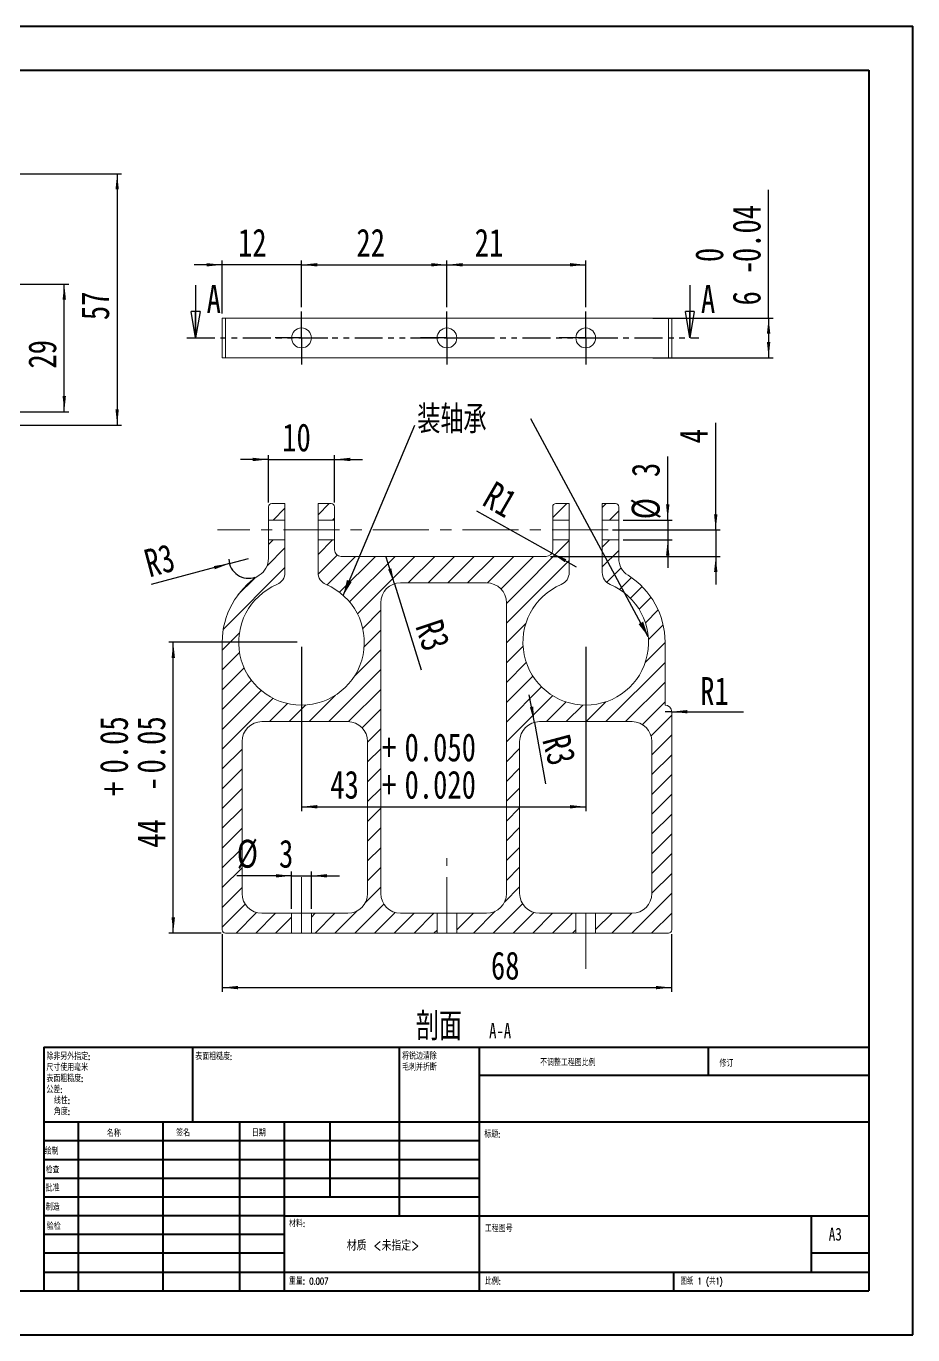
# Model space of a CAD drawing. Header units: millimetres. Extents: x 0 to 420, y 0 to 297.
# Drawn here: x 218.9 to 420.1, y 0.2 to 297.2 of the extents above; entities that cross this region are included whole.
import ezdxf

# ---------------------------------------------------------------- set-up
doc = ezdxf.new("R2010")
doc.units = ezdxf.units.MM
doc.linetypes.add('CENTERX2', pattern=[20.32, 12.7, -2.54, 2.54, -2.54])
doc.linetypes.add('PHANTOM', pattern=[12.7, 6.35, -1.27, 1.27, -1.27, 1.27, -1.27])
doc.layers.add('FORMAT', color=7, linetype='Continuous')
doc.styles.add('SLDTEXTSTYLE0', font='TXT', dxfattribs={"width": 0.75, "bigfont": 'bigfont'})
doc.styles.add('SLDTEXTSTYLE1', font='TXT', dxfattribs={"width": 0.75})
doc.styles.add('SLDTEXTSTYLE2', font='TXT', dxfattribs={"width": 0.694444, "bigfont": 'bigfont'})
doc.styles.add('SLDTEXTSTYLE3', font='TXT', dxfattribs={"width": 0.7})
doc.dimstyles.new('SLDDIMSTYLE0', dxfattribs={"dimtxt": 6.35, "dimasz": 3.556, "dimexe": 0, "dimexo": 0.0625, "dimgap": 1.5875, "dimtad": 1, "dimdec": 6, "dimlfac": 0.666667, "dimrnd": 1e-09, "dimzin": 12, "dimdsep": 46, "dimtxsty": 'SLDTEXTSTYLE1', "dimsah": 1, "dimcen": 0.09, "dimadec": 0, "dimazin": 3, "dimtfac": 1, "dimtmove": 0, "dimatfit": 0, "dimfxl": 0, "dimfrac": 2, "dimtolj": 1, "dimtzin": 12, "dimarcsym": 0})
doc.dimstyles.new('SLDDIMSTYLE1', dxfattribs={"dimtxt": 6.35, "dimasz": 3.556, "dimexe": 0, "dimexo": 0.0625, "dimgap": 1.5875, "dimtad": 1, "dimlfac": 0.666667, "dimrnd": 1e-09, "dimzin": 12, "dimdsep": 46, "dimtxsty": 'SLDTEXTSTYLE1', "dimsah": 1, "dimcen": 0, "dimadec": 0, "dimazin": 3, "dimtfac": 1, "dimtofl": 0, "dimtmove": 0, "dimatfit": 3, "dimfxl": 0, "dimfrac": 2, "dimtolj": 1, "dimtzin": 12, "dimarcsym": 0})
doc.dimstyles.new('SLDDIMSTYLE2', dxfattribs={"dimtxt": 6.35, "dimasz": 3.556, "dimexe": 0, "dimexo": 0.0625, "dimgap": 1.5875, "dimtad": 1, "dimlfac": 0.666667, "dimrnd": 1e-09, "dimzin": 12, "dimdsep": 46, "dimtxsty": 'SLDTEXTSTYLE1', "dimsah": 1, "dimcen": 0, "dimadec": 0, "dimazin": 3, "dimtfac": 1, "dimtofl": 0, "dimtmove": 1, "dimatfit": 3, "dimfxl": 0, "dimfrac": 2, "dimtolj": 1, "dimtzin": 12, "dimarcsym": 0})
doc.dimstyles.new('SLDDIMSTYLE3', dxfattribs={"dimtxt": 6.35, "dimasz": 3.556, "dimexe": 0, "dimexo": 0.0625, "dimgap": 1.5875, "dimtad": 1, "dimdec": 6, "dimlfac": 0.666667, "dimrnd": 1e-09, "dimzin": 12, "dimdsep": 46, "dimtxsty": 'SLDTEXTSTYLE1', "dimsah": 1, "dimcen": 0.09, "dimadec": 0, "dimazin": 3, "dimtfac": 1, "dimtofl": 0, "dimtmove": 0, "dimatfit": 3, "dimfxl": 0, "dimfrac": 2, "dimtolj": 1, "dimtzin": 12, "dimarcsym": 0})
doc.dimstyles.new('SLDDIMSTYLE4', dxfattribs={"dimtxt": 0.18, "dimasz": 3.556, "dimexe": 0, "dimexo": 0.0625, "dimgap": 0, "dimtad": 0, "dimtih": 1, "dimtoh": 1, "dimdec": 0, "dimrnd": 1e-09, "dimzin": 0, "dimdsep": 46, "dimtxsty": 'Standard', "dimsah": 1, "dimcen": 0.09, "dimadec": 0, "dimazin": 0, "dimtfac": 3.556, "dimtdec": 0, "dimtofl": 0, "dimtmove": 0, "dimatfit": 3, "dimfxl": 0, "dimfrac": 2, "dimtolj": 1, "dimtzin": 0, "dimarcsym": 0})
doc.dimstyles.new('SLDDIMSTYLE5', dxfattribs={"dimtxt": 6.35, "dimasz": 3.556, "dimexe": 0, "dimexo": 0.0625, "dimgap": 1.5875, "dimtad": 1, "dimdec": 6, "dimlfac": 0.666667, "dimrnd": 1e-09, "dimzin": 12, "dimdsep": 46, "dimtxsty": 'SLDTEXTSTYLE1', "dimsah": 1, "dimcen": 0.09, "dimadec": 0, "dimazin": 3, "dimtol": 1, "dimtm": 0.04, "dimtfac": 1, "dimtofl": 0, "dimtmove": 0, "dimatfit": 3, "dimfxl": 0, "dimfrac": 2, "dimtolj": 1, "dimarcsym": 0})
doc.dimstyles.new('SLDDIMSTYLE6', dxfattribs={"dimtxt": 6.35, "dimasz": 3.556, "dimexe": 0, "dimexo": 0.0625, "dimgap": 1.5875, "dimtad": 1, "dimdec": 6, "dimlfac": 0.666667, "dimrnd": 1e-09, "dimzin": 12, "dimdsep": 46, "dimtxsty": 'SLDTEXTSTYLE1', "dimsah": 1, "dimcen": 0.09, "dimadec": 0, "dimazin": 3, "dimtol": 1, "dimtp": 0.05, "dimtm": 0.05, "dimtfac": 1, "dimtofl": 0, "dimtmove": 0, "dimatfit": 3, "dimfxl": 0, "dimfrac": 2, "dimtolj": 1, "dimarcsym": 0})
doc.dimstyles.new('SLDDIMSTYLE7', dxfattribs={"dimtxt": 6.35, "dimasz": 3.556, "dimexe": 0, "dimexo": 0.0625, "dimgap": 1.5875, "dimtad": 1, "dimdec": 6, "dimlfac": 0.666667, "dimrnd": 1e-09, "dimzin": 12, "dimdsep": 46, "dimtxsty": 'SLDTEXTSTYLE1', "dimsah": 1, "dimcen": 0.09, "dimadec": 0, "dimazin": 3, "dimtol": 1, "dimtp": 0.05, "dimtm": -0.02, "dimtfac": 1, "dimtdec": 3, "dimtofl": 0, "dimtmove": 0, "dimatfit": 3, "dimfxl": 0, "dimfrac": 2, "dimtolj": 1, "dimtzin": 0, "dimarcsym": 0})
doc.dimstyles.new('SLDDIMSTYLE9', dxfattribs={"dimtxt": 6.35, "dimasz": 3.556, "dimexe": 0, "dimexo": 0.0625, "dimgap": 1.5875, "dimtad": 1, "dimdec": 6, "dimrnd": 1e-09, "dimzin": 12, "dimdsep": 46, "dimtxsty": 'SLDTEXTSTYLE1', "dimsah": 1, "dimcen": 0.09, "dimadec": 0, "dimazin": 3, "dimtfac": 1, "dimtofl": 0, "dimtmove": 0, "dimatfit": 3, "dimfxl": 0, "dimfrac": 2, "dimtolj": 1, "dimtzin": 12, "dimarcsym": 0})

# ---------------------------------------------------------------- blocks, each defined once
blk = doc.blocks.new('SW_NOTE_0')
at = {"color": 0, "linetype": 'Continuous', "lineweight": 0, "char_height": 1.5, "attachment_point": 1, "style": 'SLDTEXTSTYLE0'}
for s, insert in [('\\M+18FAB锐边\\M+190B4\\M+18F9C', (0, 1.93)), ('\\M+196D1\\M+18E68\\M+19BF3\\M+190DC\\M+19266', (0, -0.57))]:
    blk.add_mtext(s, dxfattribs=dict(at, insert=insert))
blk = doc.blocks.new('SW_NOTE_1')
at = {"color": 0, "linetype": 'Continuous', "lineweight": 0, "char_height": 1.5, "attachment_point": 1, "style": 'SLDTEXTSTYLE0'}
for s, insert in [('\\M+18F9C\\M+194F1另\\M+18A4F\\M+18E77\\M+192E8:', (0, 1.93)), ('\\M+1955C\\M+196CA\\M+19165糙\\M+19378:', (0, -3.07)), ('\\M+18EDA\\M+190A1\\M+18E67\\M+19770\\M+19F7C\\M+195C4', (0, -0.57)), ('\\M+18CF6\\M+18DB7:', (0, -5.57)), ('线\\M+190AB:', (1.69, -8.07)), ('\\M+18A70\\M+19378:', (1.69, -10.57))]:
    blk.add_mtext(s, dxfattribs=dict(at, insert=insert))
blk = doc.blocks.new('_D_13')
at = {"layer": 'FORMAT'}
for p, q in [((263.35, 231.97), (263.35, 244.06)), ((281.35, 233.47), (281.35, 244.06)), ((263.35, 243.06), (257, 243.06)), ((281.35, 243.06), (263.35, 243.06)), ((281.35, 243.06), (287.7, 243.06))]:
    blk.add_line(p, q, dxfattribs=at)
for points in [[(263.35, 243.06), (259.8, 243.44), (259.8, 242.68)], [(281.35, 243.06), (284.91, 242.68), (284.91, 243.44)]]:
    blk.add_solid(points, dxfattribs=at)
at = {"layer": 'FORMAT', "insert": (266.95, 251.25), "char_height": 6.35, "attachment_point": 1, "style": 'SLDTEXTSTYLE1'}
blk.add_mtext('12', dxfattribs=at)
blk = doc.blocks.new('_D_14')
at = {"layer": 'FORMAT'}
for p, q in [((281.35, 233.47), (281.35, 244.06)), ((314.35, 233.47), (314.35, 244.06)), ((281.35, 243.06), (314.35, 243.06))]:
    blk.add_line(p, q, dxfattribs=at)
for points in [[(281.35, 243.06), (284.91, 242.68), (284.91, 243.44)], [(314.35, 243.06), (310.8, 243.44), (310.8, 242.68)]]:
    blk.add_solid(points, dxfattribs=at)
at = {"layer": 'FORMAT', "insert": (293.82, 251.25), "char_height": 6.35, "attachment_point": 1, "style": 'SLDTEXTSTYLE1'}
blk.add_mtext('22', dxfattribs=at)
blk = doc.blocks.new('_D_15')
at = {"layer": 'FORMAT'}
for p, q in [((314.35, 233.47), (314.35, 244.06)), ((345.85, 233.47), (345.85, 244.06)), ((314.35, 243.06), (345.85, 243.06))]:
    blk.add_line(p, q, dxfattribs=at)
for points in [[(314.35, 243.06), (317.91, 242.68), (317.91, 243.44)], [(345.85, 243.06), (342.3, 243.44), (342.3, 242.68)]]:
    blk.add_solid(points, dxfattribs=at)
at = {"layer": 'FORMAT', "insert": (320.66, 251.25), "char_height": 6.35, "attachment_point": 1, "style": 'SLDTEXTSTYLE1'}
blk.add_mtext('21', dxfattribs=at)
blk = doc.blocks.new('_D_16')
at = {"layer": 'FORMAT'}
for p, q in [((387.35, 230.97), (387.35, 260.1)), ((361.1, 230.97), (388.35, 230.97)), ((387.35, 230.97), (387.35, 221.97)), ((361.1, 221.97), (388.35, 221.97))]:
    blk.add_line(p, q, dxfattribs=at)
for points in [[(387.35, 230.97), (386.97, 227.41), (387.74, 227.41)], [(387.35, 221.97), (387.74, 225.52), (386.97, 225.52)]]:
    blk.add_solid(points, dxfattribs=at)
at = {"layer": 'FORMAT', "char_height": 6.35, "attachment_point": 1, "rotation": 90, "style": 'SLDTEXTSTYLE1'}
for s, insert in [('0.04', (379.17, 243.68)), ('0', (370.7, 243.68)), ('-', (379.17, 240.87)), ('6', (379.17, 233.84))]:
    blk.add_mtext(s, dxfattribs=dict(at, insert=insert))
blk = doc.blocks.new('SW_CENTERMARKSYMBOL_2')
at = {"layer": 'FORMAT', "color": 0}
for p, q in [((0, 3.75), (0, 6)), ((0, 0), (0, 3.75)), ((-3.75, 0), (-6, 0)), ((0, 0), (-3.75, 0)), ((0, 0), (0, -3.75)), ((0, 0), (3.75, 0)), ((3.75, 0), (6, 0)), ((0, -3.75), (0, -6))]:
    blk.add_line(p, q, dxfattribs=at)
blk = doc.blocks.new('SW_CENTERMARKSYMBOL_3')
at = {"layer": 'FORMAT', "color": 0}
for p, q in [((0, 3.75), (0, 6)), ((0, 0), (0, 3.75)), ((-3.75, 0), (-6, 0)), ((0, 0), (-3.75, 0)), ((0, 0), (0, -3.75)), ((0, 0), (3.75, 0)), ((3.75, 0), (6, 0)), ((0, -3.75), (0, -6))]:
    blk.add_line(p, q, dxfattribs=at)
blk = doc.blocks.new('SW_CENTERMARKSYMBOL_4')
at = {"layer": 'FORMAT', "color": 0}
for p, q in [((0, 3.75), (0, 6)), ((0, 0), (0, 3.75)), ((-3.75, 0), (-6, 0)), ((0, 0), (-3.75, 0)), ((0, 0), (0, -3.75)), ((0, 0), (3.75, 0)), ((3.75, 0), (6, 0)), ((0, -3.75), (0, -6))]:
    blk.add_line(p, q, dxfattribs=at)
blk = doc.blocks.new('_CLOSED')
at = {"color": 0, "linetype": 'ByBlock', "lineweight": -2}
for p, q in [((-1, 0.166667), (0, 0)), ((-1, 0.166667), (-1, -0.166667)), ((0, 0), (-1, -0.166667)), ((0, 0), (-1, 0))]:
    blk.add_line(p, q, dxfattribs=at)
blk = doc.blocks.new('_D_17')
at = {"layer": 'FORMAT'}
for p, q in [((375.35, 182.88), (375.35, 207.22)), ((351.92, 182.88), (376.35, 182.88)), ((375.35, 182.88), (375.35, 176.88)), ((337.85, 176.88), (376.35, 176.88)), ((375.35, 176.88), (375.35, 170.53))]:
    blk.add_line(p, q, dxfattribs=at)
for points in [[(375.35, 182.88), (375.74, 186.43), (374.97, 186.43)], [(375.35, 176.88), (374.97, 173.32), (375.74, 173.32)]]:
    blk.add_solid(points, dxfattribs=at)
at = {"layer": 'FORMAT', "insert": (367.17, 202.53), "char_height": 6.35, "attachment_point": 1, "rotation": 90, "style": 'SLDTEXTSTYLE1'}
blk.add_mtext('4', dxfattribs=at)
blk = doc.blocks.new('_D_18')
at = {"layer": 'FORMAT'}
for p, q in [((273.85, 189.13), (273.85, 199.88)), ((288.85, 189.13), (288.85, 199.88)), ((273.85, 198.88), (267.5, 198.88)), ((273.85, 198.88), (288.85, 198.88)), ((288.85, 198.88), (295.2, 198.88))]:
    blk.add_line(p, q, dxfattribs=at)
for points in [[(273.85, 198.88), (270.3, 199.26), (270.3, 198.5)], [(288.85, 198.88), (292.41, 198.5), (292.41, 199.26)]]:
    blk.add_solid(points, dxfattribs=at)
at = {"layer": 'FORMAT', "insert": (276.98, 207.06), "char_height": 6.35, "attachment_point": 1, "style": 'SLDTEXTSTYLE1'}
blk.add_mtext('10', dxfattribs=at)
blk = doc.blocks.new('_D_19')
at = {"layer": 'FORMAT'}
for p, q in [((280.35, 157.38), (251.25, 157.38)), ((252.25, 91.38), (252.25, 157.38)), ((263.1, 91.38), (251.25, 91.38))]:
    blk.add_line(p, q, dxfattribs=at)
for points in [[(252.25, 157.38), (251.87, 153.82), (252.64, 153.82)], [(252.25, 91.38), (252.64, 94.93), (251.87, 94.93)]]:
    blk.add_solid(points, dxfattribs=at)
at = {"layer": 'FORMAT', "char_height": 6.35, "attachment_point": 1, "rotation": 90, "style": 'SLDTEXTSTYLE1'}
for s, insert in [('0.05', (235.6, 127.62)), ('0.05', (244.07, 127.62)), ('+', (235.6, 122.5)), ('-', (244.07, 123.66)), ('44', (244.07, 110.77))]:
    blk.add_mtext(s, dxfattribs=dict(at, insert=insert))
blk = doc.blocks.new('_D_20')
at = {"layer": 'FORMAT'}
for p, q in [((364.46, 185.13), (364.46, 199.58)), ((354.35, 185.13), (365.46, 185.13)), ((364.46, 185.13), (364.46, 180.63)), ((354.35, 180.63), (365.46, 180.63)), ((364.46, 180.63), (364.46, 174.28))]:
    blk.add_line(p, q, dxfattribs=at)
for points in [[(364.46, 185.13), (364.84, 188.68), (364.08, 188.68)], [(364.46, 180.63), (364.08, 177.07), (364.84, 177.07)]]:
    blk.add_solid(points, dxfattribs=at)
at = {"layer": 'FORMAT', "char_height": 6.35, "attachment_point": 1, "rotation": 90, "style": 'SLDTEXTSTYLE1'}
for s, insert in [('3', (356.28, 194.89)), ('%%c', (356.28, 185.31))]:
    blk.add_mtext(s, dxfattribs=dict(at, insert=insert))
blk = doc.blocks.new('_D_21')
at = {"layer": 'FORMAT'}
for p, q in [((279.1, 104.39), (266.66, 104.39)), ((279.1, 96.88), (279.1, 105.39)), ((279.1, 104.39), (283.6, 104.39)), ((283.6, 96.88), (283.6, 105.39)), ((283.6, 104.39), (289.95, 104.39))]:
    blk.add_line(p, q, dxfattribs=at)
for points in [[(279.1, 104.39), (275.55, 104.77), (275.55, 104.01)], [(283.6, 104.39), (287.16, 104.01), (287.16, 104.77)]]:
    blk.add_solid(points, dxfattribs=at)
at = {"layer": 'FORMAT', "char_height": 6.35, "attachment_point": 1, "style": 'SLDTEXTSTYLE1'}
for s, insert in [('%%c', (266.66, 112.58)), ('3', (276.25, 112.58))]:
    blk.add_mtext(s, dxfattribs=dict(at, insert=insert))
blk = doc.blocks.new('_D_22')
at = {"layer": 'FORMAT'}
for q in [(300.54, 176.71), (308.5, 151.16)]:
    blk.add_line((302.43, 170.65), q, dxfattribs=at)
blk.add_solid([(302.43, 170.65), (301.74, 174.16), (301.01, 173.93)], dxfattribs=at)
at = {"layer": 'FORMAT', "insert": (313.16, 163.07), "char_height": 6.35, "attachment_point": 1, "rotation": 288.4162, "style": 'SLDTEXTSTYLE1'}
blk.add_mtext('R3', dxfattribs=at)
blk = doc.blocks.new('_D_23')
at = {"layer": 'FORMAT'}
for q in [(333.05, 145.47), (336.73, 125.28)]:
    blk.add_line((334.19, 139.22), q, dxfattribs=at)
blk.add_solid([(334.19, 139.22), (333.93, 142.79), (333.18, 142.65)], dxfattribs=at)
at = {"layer": 'FORMAT', "insert": (342.09, 136.89), "char_height": 6.35, "attachment_point": 1, "rotation": 285, "style": 'SLDTEXTSTYLE1'}
blk.add_mtext('R3', dxfattribs=at)
blk = doc.blocks.new('_D_24')
at = {"layer": 'FORMAT'}
for q in [(321.13, 187.11), (343.7, 174.54)]:
    blk.add_line((338.15, 177.63), q, dxfattribs=at)
blk.add_solid([(338.15, 177.63), (341.08, 175.56), (341.45, 176.23)], dxfattribs=at)
at = {"layer": 'FORMAT', "insert": (325.22, 194.19), "char_height": 6.35, "attachment_point": 1, "rotation": 330, "style": 'SLDTEXTSTYLE1'}
blk.add_mtext('R1', dxfattribs=at)
blk = doc.blocks.new('_D_25')
at = {"layer": 'FORMAT'}
for q in [(363.85, 141.63), (381.66, 141.63)]:
    blk.add_line((365.35, 141.63), q, dxfattribs=at)
blk.add_solid([(365.35, 141.63), (368.91, 141.25), (368.91, 142.01)], dxfattribs=at)
at = {"layer": 'FORMAT', "insert": (371.83, 149.5), "char_height": 6.35, "attachment_point": 1, "style": 'SLDTEXTSTYLE1'}
blk.add_mtext('R1', dxfattribs=at)
blk = doc.blocks.new('_D_26')
at = {"layer": 'FORMAT'}
for q in [(247.26, 170.49), (269.35, 176.41)]:
    blk.add_line((265.01, 175.25), q, dxfattribs=at)
blk.add_arc((269.35, 176.41), 4.5, 182.4712, 289.7021, dxfattribs=at)
blk.add_solid([(265.01, 175.25), (261.47, 174.69), (261.67, 173.96)], dxfattribs=at)
at = {"layer": 'FORMAT', "insert": (245.18, 178.23), "char_height": 6.35, "attachment_point": 1, "rotation": 15, "style": 'SLDTEXTSTYLE1'}
blk.add_mtext('R3', dxfattribs=at)
blk = doc.blocks.new('_D_27')
at = {"layer": 'FORMAT'}
for p, q in [((281.35, 156.38), (281.35, 119.06)), ((345.85, 156.38), (345.85, 119.06)), ((281.35, 120.06), (345.85, 120.06))]:
    blk.add_line(p, q, dxfattribs=at)
for points in [[(281.35, 120.06), (284.91, 119.68), (284.91, 120.44)], [(345.85, 120.06), (342.3, 120.44), (342.3, 119.68)]]:
    blk.add_solid(points, dxfattribs=at)
at = {"layer": 'FORMAT', "char_height": 6.35, "attachment_point": 1, "style": 'SLDTEXTSTYLE1'}
for s, insert in [('0.050', (304.74, 136.72)), ('+', (299.62, 136.72)), ('43', (287.89, 128.25)), ('0.020', (304.74, 128.25)), ('+', (299.62, 128.25))]:
    blk.add_mtext(s, dxfattribs=dict(at, insert=insert))
blk = doc.blocks.new('_D_28')
at = {"layer": 'FORMAT'}
for p, q in [((263.35, 91.13), (263.35, 78.02)), ((365.35, 91.13), (365.35, 78.02)), ((263.35, 79.02), (365.35, 79.02))]:
    blk.add_line(p, q, dxfattribs=at)
for points in [[(263.35, 79.02), (266.91, 78.64), (266.91, 79.4)], [(365.35, 79.02), (361.8, 79.4), (361.8, 78.64)]]:
    blk.add_solid(points, dxfattribs=at)
at = {"layer": 'FORMAT', "insert": (324.34, 87.2), "char_height": 6.35, "attachment_point": 1, "style": 'SLDTEXTSTYLE1'}
blk.add_mtext('68', dxfattribs=at)
blk = doc.blocks.new('SW_NOTE_3')
at = {"layer": 'FORMAT', "color": 0, "attachment_point": 2}
for s, insert, char_height, style in [('\\M+19655\\M+196CA', (8.33, 8.19), 6.35, 'SLDTEXTSTYLE0'), ('A-A', (22.23, 5.8), 3.5, 'SLDTEXTSTYLE3')]:
    blk.add_mtext(s, dxfattribs=dict(at, insert=insert, char_height=char_height, style=style))
blk = doc.blocks.new('SW_NOTE_4')
at = {"layer": 'FORMAT', "color": 0, "insert": (-25.77, 3.08), "char_height": 6.35, "attachment_point": 1, "style": 'SLDTEXTSTYLE0'}
blk.add_mtext('\\M+19195轴\\M+18FB3', dxfattribs=at)
blk = doc.blocks.new('_D_34')
at = {"layer": 'FORMAT'}
for p, q in [((206.52, 238.7), (228.52, 238.7)), ((227.52, 209.7), (227.52, 238.7)), ((206.52, 209.7), (228.52, 209.7))]:
    blk.add_line(p, q, dxfattribs=at)
for points in [[(227.52, 238.7), (227.14, 235.15), (227.9, 235.15)], [(227.52, 209.7), (227.9, 213.26), (227.14, 213.26)]]:
    blk.add_solid(points, dxfattribs=at)
at = {"layer": 'FORMAT', "insert": (219.34, 219.51), "char_height": 6.35, "attachment_point": 1, "rotation": 90, "style": 'SLDTEXTSTYLE1'}
blk.add_mtext('29', dxfattribs=at)
blk = doc.blocks.new('_D_36')
at = {"layer": 'FORMAT'}
for p, q in [((193.52, 263.7), (240.52, 263.7)), ((239.52, 263.7), (239.52, 206.7)), ((212.02, 206.7), (240.52, 206.7))]:
    blk.add_line(p, q, dxfattribs=at)
for points in [[(239.52, 263.7), (239.14, 260.15), (239.9, 260.15)], [(239.52, 206.7), (239.9, 210.26), (239.14, 210.26)]]:
    blk.add_solid(points, dxfattribs=at)
at = {"layer": 'FORMAT', "insert": (231.34, 230.51), "char_height": 6.35, "attachment_point": 1, "rotation": 90, "style": 'SLDTEXTSTYLE1'}
blk.add_mtext('57', dxfattribs=at)

msp = doc.modelspace()

# ---------------------------------------------------------------- hatches: boundary and pattern name
at = {"linetype": 'Continuous', "lineweight": 0}
h = msp.add_hatch(dxfattribs=at)
h.set_pattern_fill('ANSI31', style=0)
edge = h.paths.add_edge_path(flags=0)
edge.add_line((273.8544873, 188.1271976), (273.8544873, 185.1271976))
edge.add_line((273.8544873, 185.1271976), (277.6044873, 185.1271976))
edge.add_line((277.6044873, 185.1271976), (277.6044873, 188.8771976))
edge.add_line((277.6044873, 188.8771976), (274.6044873, 188.8771976))
edge.add_arc((274.6044873, 188.1271976), 0.75, 90, 180)
h = msp.add_hatch(dxfattribs=at)
h.set_pattern_fill('ANSI31', style=0)
edge = h.paths.add_edge_path(flags=0)
edge.add_line((288.1044873, 188.8771976), (285.1044873, 188.8771976))
edge.add_line((285.1044873, 188.8771976), (285.1044873, 185.1271976))
edge.add_line((285.1044873, 185.1271976), (288.8544873, 185.1271976))
edge.add_line((288.8544873, 185.1271976), (288.8544873, 188.1271976))
edge.add_arc((288.1044873, 188.1271976), 0.75, 0, 90)
h = msp.add_hatch(dxfattribs=at)
h.set_pattern_fill('ANSI31', style=0)
edge = h.paths.add_edge_path(flags=0)
edge.add_line((338.3544873, 188.1271976), (338.3544873, 185.1271976))
edge.add_line((338.3544873, 185.1271976), (342.1044873, 185.1271976))
edge.add_line((342.1044873, 185.1271976), (342.1044873, 188.8771976))
edge.add_line((342.1044873, 188.8771976), (339.1044873, 188.8771976))
edge.add_arc((339.1044873, 188.1271976), 0.75, 90, 180)
h = msp.add_hatch(dxfattribs=at)
h.set_pattern_fill('ANSI31', style=0)
edge = h.paths.add_edge_path(flags=0)
edge.add_line((352.6044873, 188.8771976), (349.6044873, 188.8771976))
edge.add_line((349.6044873, 188.8771976), (349.6044873, 185.1271976))
edge.add_line((349.6044873, 185.1271976), (353.3544873, 185.1271976))
edge.add_line((353.3544873, 185.1271976), (353.3544873, 188.1271976))
edge.add_arc((352.6044873, 188.1271976), 0.75, 0, 90)
h = msp.add_hatch(dxfattribs=at)
h.set_pattern_fill('ANSI31', style=0)
edge = h.paths.add_edge_path(flags=0)
edge.add_line((316.6044873, 91.3771976), (343.6044873, 91.3771976))
edge.add_line((343.6044873, 91.3771976), (343.6044873, 95.8771976))
edge.add_line((343.6044873, 95.8771976), (335.3544873, 95.8771976))
edge.add_arc((335.3544873, 100.3771976), 4.5, 180, 270, ccw=False)
edge.add_line((330.8544873, 100.3771976), (330.8544873, 134.8771976))
edge.add_arc((335.3544873, 134.8771976), 4.5, 90, 180, ccw=False)
edge.add_line((335.3544873, 139.3771976), (356.3544873, 139.3771976))
edge.add_arc((356.3544873, 134.8771976), 4.5, 0, 90, ccw=False)
edge.add_line((360.8544873, 134.8771976), (360.8544873, 100.3771976))
edge.add_arc((356.3544873, 100.3771976), 4.5, 270, 360, ccw=False)
edge.add_line((356.3544873, 95.8771976), (348.1044873, 95.8771976))
edge.add_line((348.1044873, 95.8771976), (348.1044873, 91.3771976))
edge.add_line((348.1044873, 91.3771976), (364.6044873, 91.3771976))
edge.add_arc((364.6044873, 92.1271976), 0.75, 270, 360)
edge.add_line((365.3544873, 92.1271976), (365.3544873, 141.6271976))
edge.add_arc((363.8544873, 141.6271976), 1.5, 0, 90)
edge.add_line((363.8544873, 143.1271976), (363.8544873, 157.3771976))
edge.add_arc((345.8544873, 157.3771976), 18, 0, 57.769047364)
edge.add_arc((357.8544873, 176.4100639), 4.5, 180, 237.769047364, ccw=False)
edge.add_line((353.3544873, 176.4100639), (353.3544873, 180.6271976))
edge.add_line((353.3544873, 180.6271976), (349.6044873, 180.6271976))
edge.add_line((349.6044873, 180.6271976), (349.6044873, 173.2517055))
edge.add_arc((352.6044873, 173.2517055), 3, 180, 246.964315894)
edge.add_arc((345.8544873, 157.3771976), 14.25, -246.964315894, 66.964315894, ccw=False)
edge.add_arc((339.1044873, 173.2517055), 3, 293.035684106, 360)
edge.add_line((342.1044873, 173.2517055), (342.1044873, 180.6271976))
edge.add_line((342.1044873, 180.6271976), (338.3544873, 180.6271976))
edge.add_line((338.3544873, 180.6271976), (338.3544873, 178.3771976))
edge.add_arc((336.8544873, 178.3771976), 1.5, 270, 360, ccw=False)
edge.add_line((336.8544873, 176.8771976), (290.3544873, 176.8771976))
edge.add_arc((290.3544873, 178.3771976), 1.5, 180, 270, ccw=False)
edge.add_line((288.8544873, 178.3771976), (288.8544873, 180.6271976))
edge.add_line((288.8544873, 180.6271976), (285.1044873, 180.6271976))
edge.add_line((285.1044873, 180.6271976), (285.1044873, 173.2517055))
edge.add_arc((288.1044873, 173.2517055), 3, 180, 246.964315894)
edge.add_arc((281.3544873, 157.3771976), 14.25, -246.964315894, 66.964315894, ccw=False)
edge.add_arc((274.6044873, 173.2517055), 3, 293.035684106, 360)
edge.add_line((277.6044873, 173.2517055), (277.6044873, 180.6271976))
edge.add_line((277.6044873, 180.6271976), (273.8544873, 180.6271976))
edge.add_line((273.8544873, 180.6271976), (273.8544873, 176.4100639))
edge.add_arc((269.3544873, 176.4100639), 4.5, 302.230952636, 360, ccw=False)
edge.add_arc((281.3544873, 157.3771976), 18, 122.230952636, 180)
edge.add_line((263.3544873, 157.3771976), (263.3544873, 92.1271976))
edge.add_arc((264.1044873, 92.1271976), 0.75, 180, 270)
edge.add_line((264.1044873, 91.3771976), (279.1044873, 91.3771976))
edge.add_line((279.1044873, 91.3771976), (279.1044873, 95.8771976))
edge.add_line((279.1044873, 95.8771976), (272.3544873, 95.8771976))
edge.add_arc((272.3544873, 100.3771976), 4.5, 180, 270, ccw=False)
edge.add_line((267.8544873, 100.3771976), (267.8544873, 134.8771976))
edge.add_arc((272.3544873, 134.8771976), 4.5, 90, 180, ccw=False)
edge.add_line((272.3544873, 139.3771976), (291.8544873, 139.3771976))
edge.add_arc((291.8544873, 134.8771976), 4.5, 0, 90, ccw=False)
edge.add_line((296.3544873, 134.8771976), (296.3544873, 100.3771976))
edge.add_arc((291.8544873, 100.3771976), 4.5, 270, 360, ccw=False)
edge.add_line((291.8544873, 95.8771976), (283.6044873, 95.8771976))
edge.add_line((283.6044873, 95.8771976), (283.6044873, 91.3771976))
edge.add_line((283.6044873, 91.3771976), (312.1044873, 91.3771976))
edge.add_line((312.1044873, 91.3771976), (312.1044873, 95.8771976))
edge.add_line((312.1044873, 95.8771976), (303.8544873, 95.8771976))
edge.add_arc((303.8544873, 100.3771976), 4.5, 180, 270, ccw=False)
edge.add_line((299.3544873, 100.3771976), (299.3544873, 166.3771976))
edge.add_arc((303.8544873, 166.3771976), 4.5, 90, 180, ccw=False)
edge.add_line((303.8544873, 170.8771976), (323.3544873, 170.8771976))
edge.add_arc((323.3544873, 166.3771976), 4.5, 0, 90, ccw=False)
edge.add_line((327.8544873, 166.3771976), (327.8544873, 100.3771976))
edge.add_arc((323.3544873, 100.3771976), 4.5, 270, 360, ccw=False)
edge.add_line((323.3544873, 95.8771976), (316.6044873, 95.8771976))
edge.add_line((316.6044873, 95.8771976), (316.6044873, 91.3771976))

# ---------------------------------------------------------------- linework, layer by layer
at = {"color": 7, "linetype": 'Continuous', "lineweight": 40}
for p, q in [((0.0788436, 297.2147802), (420.0788436, 297.2147802)), ((420.0788436, 0.2147802), (420.0788436, 297.2147802)), ((25.0788436, 287.2147802), (410.0788436, 287.2147802)), ((410.0788436, 287.2147802), (410.0788436, 10.2147802)), ((222.8788436, 65.4647802), (410.0788436, 65.4647802)), ((222.8788436, 65.4647802), (222.8788436, 10.2147802)), ((256.6788436, 48.4647802), (256.6788436, 65.4647802)), ((303.4788436, 65.4647802), (303.4788436, 27.2147802)), ((321.6788436, 65.4647802), (321.6788436, 10.2147802)), ((373.6788436, 59.0897802), (373.6788436, 65.4647802)), ((410.0788436, 59.0897802), (321.6788436, 59.0897802)), ((410.0788436, 48.4647802), (222.8788436, 48.4647802)), ((230.6788436, 48.4647802), (230.6788436, 10.2147802)), ((249.869796, 48.4647802), (249.869796, 10.2147802)), ((267.2777697, 48.4647802), (267.2777697, 10.2147802)), ((277.4788436, 10.2147802), (277.4788436, 48.4647802)), ((287.8788436, 31.4647802), (287.8788436, 48.4647802)), ((321.6788436, 44.2147802), (222.8788436, 44.2147802)), ((321.6788436, 39.9647802), (222.8788436, 39.9647802)), ((321.6788436, 35.7147802), (222.8788436, 35.7147802)), ((321.6788436, 31.4647802), (222.8788436, 31.4647802)), ((277.4788436, 27.2147802), (222.8788436, 27.2147802)), ((277.4788436, 27.2147802), (410.0788436, 27.2147802)), ((397.0788436, 14.4647802), (397.0788436, 27.2147802)), ((277.4788436, 22.9647082), (222.8788436, 22.9647082)), ((277.4788436, 18.7147802), (222.8788436, 18.7147802)), ((410.0788436, 18.7147802), (397.0788436, 18.7147802)), ((222.8788436, 14.4647802), (410.0788436, 14.4647802)), ((365.8788436, 10.2147802), (365.8788436, 14.4647802)), ((25.0788436, 10.2147802), (410.0788436, 10.2147802)), ((0.0788436, 0.2147802), (420.0788436, 0.2147802))]:
    msp.add_line(p, q, dxfattribs=at)
at = {"color": 7, "linetype": 'Continuous', "lineweight": 30}
for p, q in [((257.3203345, 238.4686428), (257.3203345, 226.4686428)), ((369.4952383, 238.4686428), (369.4952383, 226.4686428))]:
    msp.add_line(p, q, dxfattribs=at)
at = {"color": 7, "linetype": 'Continuous', "lineweight": 15}
for p, q in [((263.3544873, 221.9686428), (263.3544873, 230.9686429)), ((263.3544873, 230.9686429), (264.1044873, 230.9686429)), ((264.1044873, 230.9686429), (264.1044873, 221.9686428)), ((264.1044873, 230.9686429), (364.6044913, 230.9686429)), ((364.6044913, 221.9686428), (364.6044913, 230.9686429)), ((364.6044913, 230.9686429), (365.3544928, 230.9686429)), ((365.3544928, 230.9686429), (365.3544928, 221.9686428)), ((264.1044873, 221.9686428), (263.3544873, 221.9686428)), ((264.1044873, 221.9686428), (364.6044913, 221.9686428)), ((365.3544928, 221.9686428), (364.6044913, 221.9686428)), ((273.8544876, 188.1271974), (273.8544876, 185.1271976)), ((277.6044868, 188.8771982), (274.604487, 188.8771982)), ((277.6044868, 185.1271976), (277.6044868, 188.8771982)), ((285.1044867, 188.8771982), (285.1044867, 185.1271976)), ((288.1044872, 188.8771982), (285.1044867, 188.8771982)), ((288.8544887, 185.1271976), (288.8544887, 188.1271974)), ((338.3544884, 188.1271974), (338.3544884, 185.1271976)), ((342.1044848, 188.8771982), (339.1044899, 188.8771982)), ((342.1044848, 185.1271976), (342.1044848, 188.8771982)), ((349.6044889, 188.8771982), (349.6044889, 185.1271976)), ((352.6044893, 188.8771982), (349.6044889, 188.8771982)), ((353.3544853, 185.1271976), (353.3544853, 188.1271974)), ((273.8544876, 185.1271976), (277.6044868, 185.1271976)), ((273.8544876, 185.1271976), (273.8544876, 180.6271976)), ((277.6044868, 185.1271976), (277.6044868, 180.6271976)), ((285.1044867, 185.1271976), (288.8544887, 185.1271976)), ((285.1044867, 180.6271976), (285.1044867, 185.1271976)), ((288.8544887, 185.1271976), (288.8544887, 180.6271976)), ((338.3544884, 185.1271976), (342.1044848, 185.1271976)), ((338.3544884, 180.6271976), (338.3544884, 185.1271976)), ((342.1044848, 185.1271976), (342.1044848, 180.6271976)), ((349.6044889, 185.1271976), (353.3544853, 185.1271976)), ((349.6044889, 180.6271976), (349.6044889, 185.1271976)), ((353.3544853, 185.1271976), (353.3544853, 180.6271976)), ((277.6044868, 180.6271976), (273.8544876, 180.6271976)), ((273.8544876, 180.6271976), (273.8544876, 176.410064)), ((277.6044868, 173.2517057), (277.6044868, 180.6271976)), ((288.8544887, 180.6271976), (285.1044867, 180.6271976)), ((285.1044867, 180.6271976), (285.1044867, 173.2517057)), ((288.8544887, 178.3771977), (288.8544887, 180.6271976)), ((342.1044848, 180.6271976), (338.3544884, 180.6271976)), ((338.3544884, 180.6271976), (338.3544884, 178.3771977)), ((342.1044848, 173.2517057), (342.1044848, 180.6271976)), ((353.3544853, 180.6271976), (349.6044889, 180.6271976)), ((349.6044889, 180.6271976), (349.6044889, 173.2517057)), ((353.3544853, 176.410064), (353.3544853, 180.6271976)), ((336.8544854, 176.8771976), (290.3544861, 176.8771976)), ((323.354486, 170.8771974), (303.8544883, 170.8771974)), ((299.3544876, 166.3771973), (299.3544876, 100.3771991)), ((327.8544895, 100.3771991), (327.8544895, 166.3771973)), ((263.3544873, 157.3771972), (263.3544873, 92.1271991)), ((363.8544898, 143.1271963), (363.8544898, 157.3771972)), ((365.3544928, 92.1271991), (365.3544928, 141.6271988)), ((291.8544864, 139.3771971), (272.3544874, 139.3771971)), ((356.3544858, 139.3771971), (335.3544879, 139.3771971)), ((267.8544873, 134.8771963), (267.8544873, 100.3771991)), ((296.3544871, 100.3771991), (296.3544871, 134.8771963)), ((330.85449, 134.8771963), (330.85449, 100.3771991)), ((360.8544837, 100.3771991), (360.8544837, 134.8771963)), ((272.3544874, 95.8771955), (279.1044871, 95.8771955)), ((279.1044871, 91.3771976), (279.1044871, 95.8771955)), ((283.6044878, 95.8771955), (279.1044871, 95.8771955)), ((283.6044878, 95.8771955), (283.6044878, 91.3771976)), ((283.6044878, 95.8771955), (291.8544864, 95.8771955)), ((303.8544883, 95.8771955), (312.1044855, 95.8771955)), ((312.1044855, 91.3771976), (312.1044855, 95.8771955)), ((316.604489, 95.8771955), (312.1044855, 95.8771955)), ((316.604489, 95.8771955), (316.604489, 91.3771976)), ((316.604489, 95.8771955), (323.354486, 95.8771955)), ((335.3544879, 95.8771955), (343.6044879, 95.8771955)), ((343.6044879, 91.3771976), (343.6044879, 95.8771955)), ((348.1044858, 95.8771955), (343.6044879, 95.8771955)), ((348.1044858, 95.8771955), (348.1044858, 91.3771976)), ((348.1044858, 95.8771955), (356.3544858, 95.8771955)), ((264.1044873, 91.3771976), (279.1044871, 91.3771976)), ((279.1044871, 91.3771976), (283.6044878, 91.3771976)), ((283.6044878, 91.3771976), (312.1044855, 91.3771976)), ((312.1044855, 91.3771976), (316.604489, 91.3771976)), ((316.604489, 91.3771976), (343.6044879, 91.3771976)), ((343.6044879, 91.3771976), (348.1044858, 91.3771976)), ((348.1044858, 91.3771976), (364.6044913, 91.3771976))]:
    msp.add_line(p, q, dxfattribs=at)
at = {"color": 7, "linetype": 'PHANTOM', "lineweight": 30}
msp.add_line((255.3203345, 226.4686428), (371.4952383, 226.4686428), dxfattribs=at)
at = {"color": 7, "linetype": 'CENTERX2', "lineweight": 0}
for p, q in [((350.917887, 182.8771976), (262.2547305, 182.8771976)), ((314.3544873, 91.3771976), (314.3544873, 108.3728713)), ((281.3544873, 91.3771976), (281.3544873, 104.2925122)), ((345.8544873, 95.992515), (345.8544873, 81.3836945))]:
    msp.add_line(p, q, dxfattribs=at)
at = {"color": 7, "linetype": 'Continuous', "lineweight": 15}
for centre in [(281.3544873, 226.4686428), (314.3544873, 226.4686428), (345.8544873, 226.4686428)]:
    msp.add_circle(centre, 2.25, dxfattribs=at)
for centre, radius, start, end in [((274.6044873, 188.1271976), 0.75, 90, 180), ((288.1044873, 188.1271976), 0.75, 0, 90), ((339.1044873, 188.1271976), 0.75, 90, 180), ((352.6044873, 188.1271976), 0.75, 0, 90), ((290.3544873, 178.3771976), 1.5, 180, 270), ((336.8544873, 178.3771976), 1.5, 270, 0), ((269.3544873, 176.4100639), 4.5, 302.230952636, 0), ((357.8544873, 176.4100639), 4.5, 180, 237.769047364), ((281.3544873, 157.3771976), 18, 122.230952636, 180), ((274.6044873, 173.2517055), 3, 293.035684106, 0), ((288.1044873, 173.2517055), 3, 180, 246.964315894), ((339.1044873, 173.2517055), 3, 293.035684106, 0), ((352.6044873, 173.2517055), 3, 180, 246.964315894), ((345.8544873, 157.3771976), 18, 0, 57.769047364), ((281.3544873, 157.3771976), 14.25, 113.035684106, 66.964315894), ((303.8544873, 166.3771976), 4.5, 90, 180), ((323.3544873, 166.3771976), 4.5, 0, 90), ((345.8544873, 157.3771976), 14.25, 113.035684106, 66.964315894), ((363.8544873, 141.6271976), 1.5, 0, 90), ((272.3544873, 134.8771976), 4.5, 90, 180), ((291.8544873, 134.8771976), 4.5, 0, 90), ((335.3544873, 134.8771976), 4.5, 90, 180), ((356.3544873, 134.8771976), 4.5, 0, 90), ((272.3544873, 100.3771976), 4.5, 180, 270), ((291.8544873, 100.3771976), 4.5, 270, 0), ((303.8544873, 100.3771976), 4.5, 180, 270), ((323.3544873, 100.3771976), 4.5, 270, 0), ((335.3544873, 100.3771976), 4.5, 180, 270), ((356.3544873, 100.3771976), 4.5, 270, 0), ((264.1044873, 92.1271976), 0.75, 180, 270), ((364.6044873, 92.1271976), 0.75, 270, 0)]:
    msp.add_arc(centre, radius, start, end, dxfattribs=at)

# ---------------------------------------------------------------- block references
at = {"color": 7, "linetype": 'Continuous', "lineweight": 30, "xscale": 6, "yscale": 6, "rotation": 270.0000000000004}
for p in [(257.3203345, 226.4686428), (369.4952383, 226.4686428)]:
    msp.add_blockref('_CLOSED', p, dxfattribs=at)
at = {"color": 7, "linetype": 'Continuous', "lineweight": 0}
for name, p in [('SW_NOTE_1', (223.4725123, 62.20215)), ('SW_NOTE_0', (304.1880593, 62.2842698))]:
    msp.add_blockref(name, p, dxfattribs=at)
at = {"layer": 'FORMAT'}
for name, p in [('SW_CENTERMARKSYMBOL_2', (281.3544873, 226.4686428)), ('SW_CENTERMARKSYMBOL_3', (314.3544873, 226.4686428)), ('SW_CENTERMARKSYMBOL_4', (345.8544873, 226.4686428)), ('SW_NOTE_4', (333.3985507, 208.115942)), ('SW_NOTE_3', (304.1969271, 65.2200724))]:
    msp.add_blockref(name, p, dxfattribs=at)

# ---------------------------------------------------------------- texts
at = {"color": 7, "linetype": 'Continuous', "char_height": 6.35, "attachment_point": 1, "style": 'SLDTEXTSTYLE1'}
for insert in [(259.8247255, 238.4686428), (371.9996293, 238.4686428)]:
    msp.add_mtext('A', dxfattribs=dict(at, insert=insert))
at = {"color": 7, "linetype": 'Continuous', "lineweight": 0}
for s, insert, char_height, attachment_point, style in [('\\M+1955C\\M+196CA\\M+19165糙\\M+19378:', (257.2501357, 64.1340522), 1.5, 1, 'SLDTEXTSTYLE0'), ('\\M+19573调\\M+190AE\\M+18D48\\M+192F6图\\M+194E4\\M+197E1', (335.4934841, 62.7477737), 1.5, 1, 'SLDTEXTSTYLE0'), ('\\M+18F43订', (376.2064253, 62.5496888), 1.5, 1, 'SLDTEXTSTYLE0'), ('\\M+196BC\\M+18FCC', (237.2010828, 46.7162628), 1.5, 1, 'SLDTEXTSTYLE0'), ('签\\M+196BC', (252.9124311, 46.7765365), 1.5, 1, 'SLDTEXTSTYLE0'), ('\\M+193FA\\M+18AFA', (270.0935455, 46.7909594), 1.5, 1, 'SLDTEXTSTYLE0'), ('标题:', (322.8350305, 46.4931144), 1.5, 1, 'SLDTEXTSTYLE0'), ('绘\\M+190A7', (223.0909928, 42.644495), 1.5, 1, 'SLDTEXTSTYLE0'), ('检查', (223.2893124, 38.3691873), 1.5, 1, 'SLDTEXTSTYLE0'), ('\\M+194E1\\M+18F79', (223.280566, 34.2790762), 1.5, 1, 'SLDTEXTSTYLE0'), ('\\M+190A7\\M+191A2', (223.3340301, 29.9484848), 1.5, 1, 'SLDTEXTSTYLE0'), ('验检', (223.5478864, 25.5644294), 1.5, 1, 'SLDTEXTSTYLE0'), ('\\M+18DDE\\M+197BF:', (278.5247059, 26.2008364), 1.5, 1, 'SLDTEXTSTYLE0'), ('\\M+18D48\\M+192F6图\\M+18D86', (322.9528097, 25.083418), 1.5, 1, 'SLDTEXTSTYLE0'), ('A3', (400.9998284, 24.5152247), 2.91041667, 1, 'SLDTEXTSTYLE1'), ('\\M+18DDE质 <\\M+196A2\\M+18E77\\M+192E8>', (299.8453409, 21.700346), 2.38125, 2, 'SLDTEXTSTYLE0'), ('\\M+18F64\\M+197CA: 0.007', (278.4966547, 13.1640921), 1.4986, 1, 'SLDTEXTSTYLE0'), ('\\M+194E4\\M+197E1:', (322.9528097, 13.1148674), 1.5, 1, 'SLDTEXTSTYLE0'), ('图纸 1 (\\M+18BA41)', (367.357138, 13.1148674), 1.5, 1, 'SLDTEXTSTYLE2')]:
    msp.add_mtext(s, dxfattribs=dict(at, insert=insert, char_height=char_height, attachment_point=attachment_point, style=style))

# ---------------------------------------------------------------- dimensions: what is measured, and where the dimension line sits
at = {"layer": 'FORMAT'}
for base, p1, p2, dimstyle, picture, middle in [((239.521312, 206.7032694), (192.521312, 263.7032694), (211.021312, 206.7032694), 'SLDDIMSTYLE9', '_D_36', (239.521312, 235.2032694)), ((387.3544873, 221.9686428), (360.1044873, 230.9686428), (360.1044873, 221.9686428), 'SLDDIMSTYLE5', '_D_16', (387.3544873, 246.9686428)), ((227.521312, 238.7032694), (205.521312, 209.7032694), (205.521312, 238.7032694), 'SLDDIMSTYLE9', '_D_34', (227.521312, 224.2032694)), ((375.3544873, 176.8771976), (350.917887, 182.8771976), (336.8544873, 176.8771976), 'SLDDIMSTYLE0', '_D_17', (375.3544873, 204.8771976)), ((252.2547305, 157.3771976), (264.1044873, 91.3771976), (281.3544873, 157.3771976), 'SLDDIMSTYLE6', '_D_19', (252.2547305, 127.4065077))]:
    dim = msp.add_linear_dim(base=base, p1=p1, p2=p2, angle=90, dimstyle=dimstyle, dxfattribs=at)
    dim.commit()
    dim.dimension.update_dxf_attribs({"geometry": picture, "text_midpoint": middle, "dimtype": 160})
for base, p1, p2, dimstyle, picture, middle in [((263.3544873, 243.0625606), (281.3544873, 232.4686428), (263.3544873, 230.9686428), 'SLDDIMSTYLE0', '_D_13', (271.6438246, 243.0625606)), ((314.3544873, 243.0625606), (281.3544873, 232.4686428), (314.3544873, 232.4686428), 'SLDDIMSTYLE3', '_D_14', (298.5074591, 243.0625606)), ((345.8544873, 243.0625606), (314.3544873, 232.4686428), (345.8544873, 232.4686428), 'SLDDIMSTYLE3', '_D_15', (325.3512335, 243.0625606)), ((288.8544873, 198.8771976), (273.8544873, 188.1271976), (288.8544873, 188.1271976), 'SLDDIMSTYLE0', '_D_18', (281.6715036, 198.8771976)), ((345.8544873, 120.063056), (281.3544873, 157.3771976), (345.8544873, 157.3771976), 'SLDDIMSTYLE7', '_D_27', (306.8713096, 120.063056)), ((365.3544873, 79.016657), (263.3544873, 92.1271976), (365.3544873, 92.1271976), 'SLDDIMSTYLE3', '_D_28', (329.0290285, 79.016657))]:
    dim = msp.add_linear_dim(base=base, p1=p1, p2=p2, dimstyle=dimstyle, dxfattribs=at)
    dim.commit()
    dim.dimension.update_dxf_attribs({"geometry": picture, "text_midpoint": middle, "dimtype": 160})
dim = msp.add_linear_dim(base=(364.4632129, 180.6271976), p1=(353.3544873, 185.1271976), p2=(353.3544873, 180.6271976), angle=90, text='%%c<>', dimstyle='SLDDIMSTYLE0', dxfattribs=at)
dim.commit()
dim.dimension.update_dxf_attribs({"geometry": '_D_20', "text_midpoint": (364.4632129, 192.4462772), "dimtype": 160})
for center, mpoint, dimstyle, picture, middle in [((336.8544873, 178.3771976), (338.1535254, 177.6271976), 'SLDDIMSTYLE2', '_D_24', (324.8169292, 185.3271008)), ((269.3544873, 176.4100639), (265.0078211, 175.2453782), 'SLDDIMSTYLE1', '_D_26', (251.3778911, 171.5932568)), ((303.8544873, 166.3771976), (302.4328582, 170.6467375), 'SLDDIMSTYLE2', '_D_22', (307.6244396, 155.0550427)), ((363.8544873, 141.6271976), (365.3544873, 141.6271976), 'SLDDIMSTYLE1', '_D_25', (377.5830092, 141.6272076)), ((335.3544873, 134.8771976), (334.1898016, 139.2238639), 'SLDDIMSTYLE2', '_D_23', (336.9359389, 128.9751871))]:
    dim = msp.add_radius_dim(center=center, mpoint=mpoint, dimstyle=dimstyle, dxfattribs=at)
    dim.commit()
    dim.dimension.update_dxf_attribs({"geometry": picture, "text_midpoint": middle, "dimtype": 164})
dim = msp.add_linear_dim(base=(283.6044873, 104.3894703), p1=(279.1044873, 95.8771976), p2=(283.6044873, 95.8771976), text='%%c<>', dimstyle='SLDDIMSTYLE0', dxfattribs=at)
dim.commit()
dim.dimension.update_dxf_attribs({"geometry": '_D_21', "text_midpoint": (273.8029128, 104.3894703), "dimtype": 160})

# ---------------------------------------------------------------- leaders
at = {"color": 7, "linetype": 'Continuous', "lineweight": 0}
msp.add_leader([(290.8276778, 168.0224389), (307.0362319, 206.6666667)], dimstyle='SLDDIMSTYLE4', dxfattribs=at)
at = {"layer": 'FORMAT'}
msp.add_leader([(360.0469845, 158.6560733), (333.3985507, 208.115942)], dimstyle='SLDDIMSTYLE4', dxfattribs=at)

doc.saveas('drawing.dxf')
